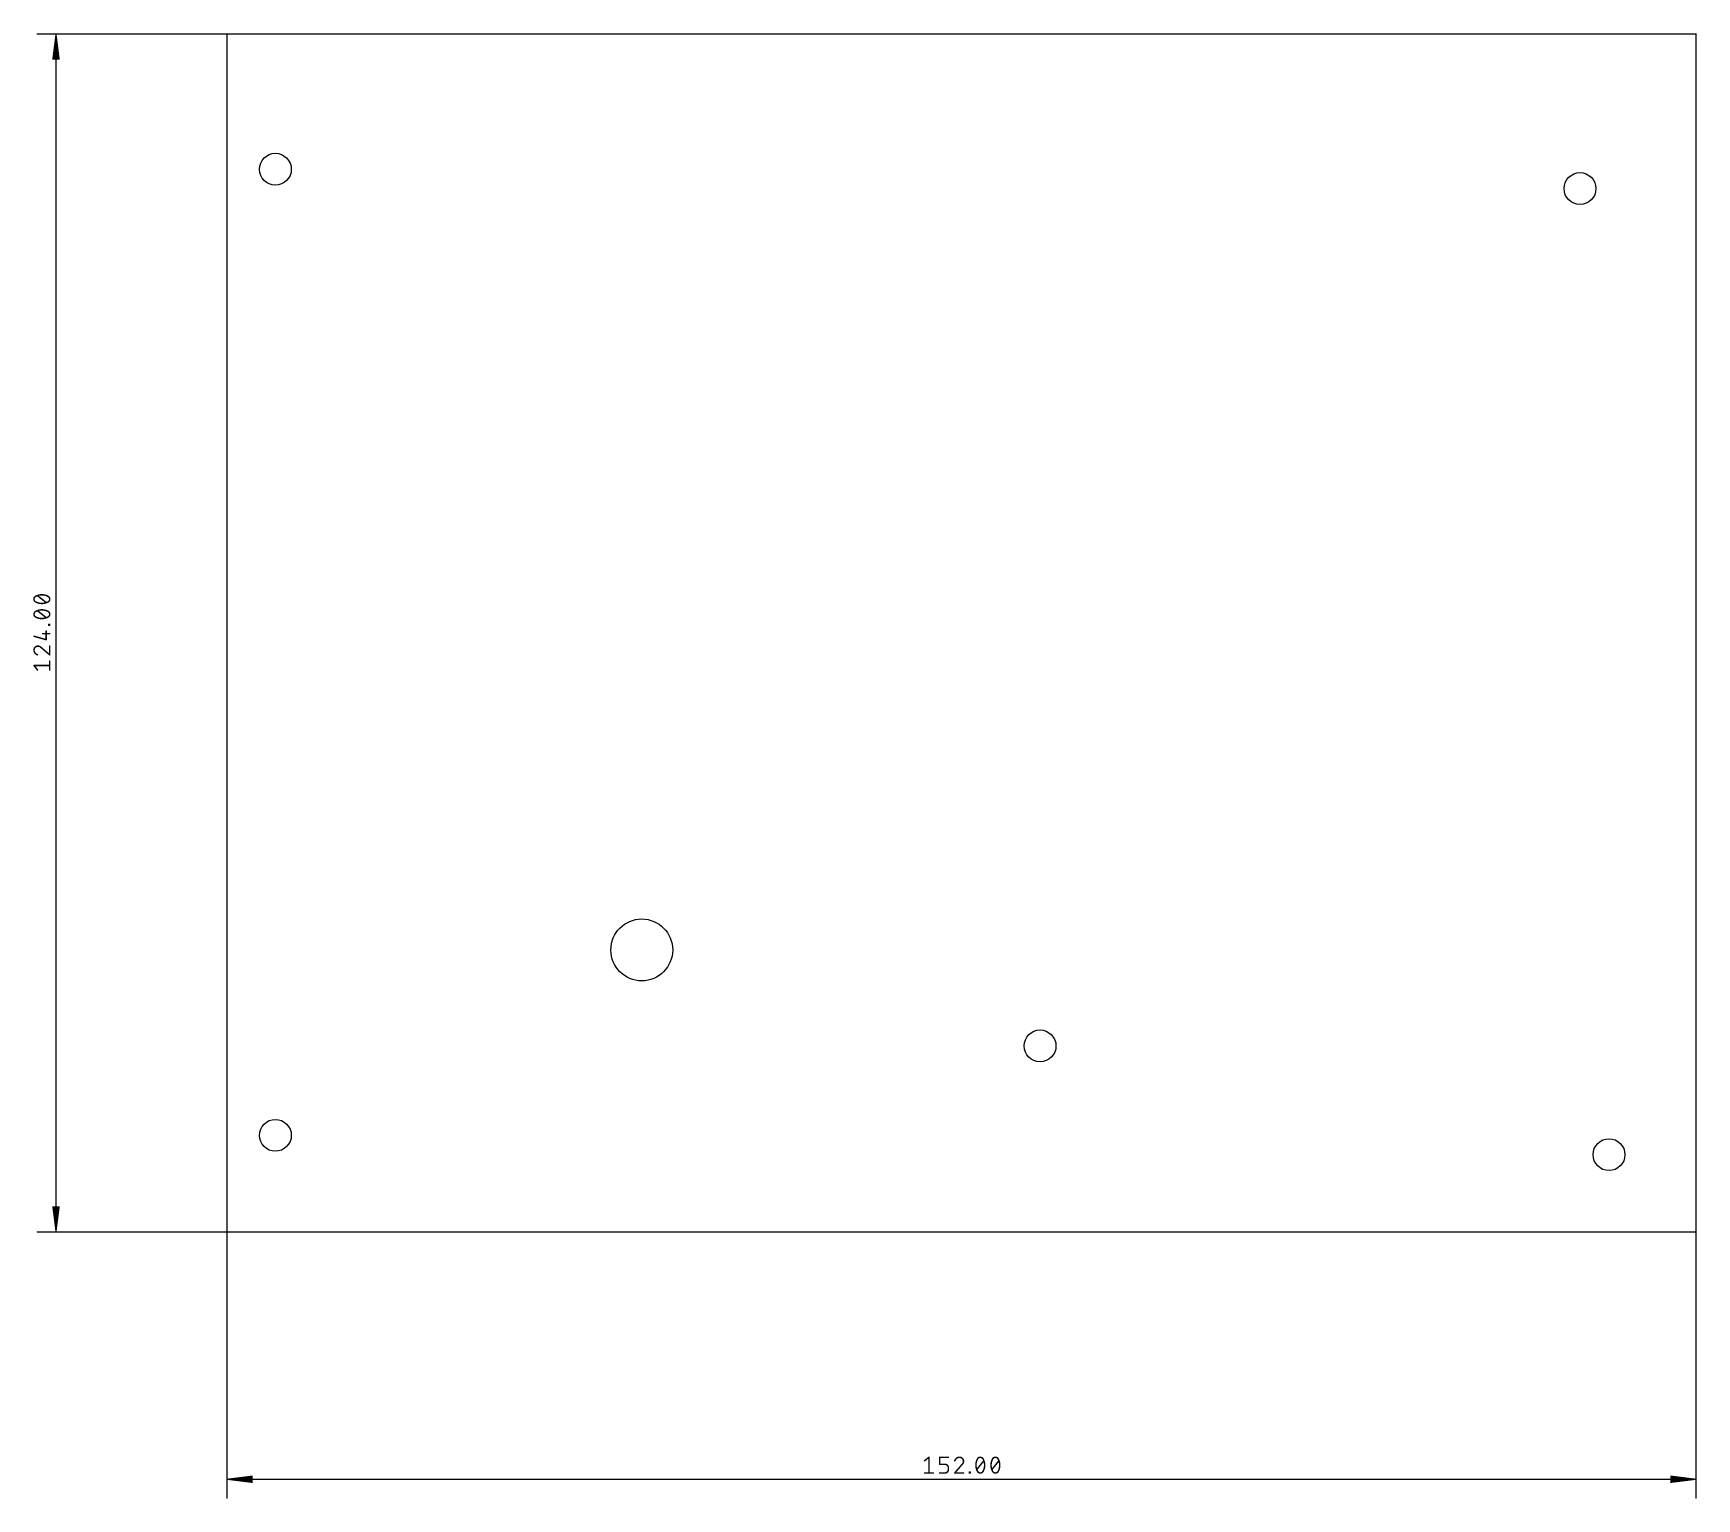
# Model space of a CAD drawing. Extents: x -20 to 152, y -28 to 124.
import ezdxf

# ---------------------------------------------------------------- set-up
doc = ezdxf.new("R2010")
doc.units = 0
doc.layers.add('20', color=31, linetype='CONTINUOUS')

msp = doc.modelspace()

# ---------------------------------------------------------------- linework, layer by layer
at = {"layer": '20'}
for points, const_width in [([(0, 124), (-19.65, 124)], 0.13), ([(-17.7, 123.935), (-18.0192, 121.4)], 0.13), ([(-17.7, 123.935), (-17.96, 121.4)], 0.13), ([(-17.7, 123.935), (-17.83, 121.4)], 0.13), ([(-17.7, 123.935), (-17.7, 0.065)], 0.13), ([(-17.3808, 121.4), (-17.7, 123.935)], 0.13), ([(-17.57, 121.4), (-17.7, 123.935)], 0.13), ([(-17.44, 121.4), (-17.7, 123.935)], 0.13), ([(152, 124), (0, 124)], 0.1524), ([(0, 124), (0, 0)], 0.1524), ([(152, 0), (152, 124)], 0.1524), ([(-18.0192, 121.4), (-17.3808, 121.4)], 0.13), ([(-18.7119, 65.1436), (-19.6151, 65.8661)], 0.1524), ([(-18.7119, 63.5805), (-19.6151, 64.303)], 0.1524), ([(-19.0732, 61.934), (-18.3507, 61.934)], 0.1524), ([(-18.7119, 61.3018), (-18.7119, 62.2049)], 0.1524), ([(-18.441, 62.8024), (-18.441, 62.8927)], 0.1524), ([(-18.441, 62.8927), (-18.3507, 62.8927)], 0.1524), ([(-18.3507, 62.8024), (-18.441, 62.8024)], 0.1524), ([(-18.3507, 62.8927), (-18.3507, 62.8024)], 0.1524), ([(-19.9763, 61.6631), (-18.7119, 61.3018)], 0.1524), ([(-19.2538, 60.5064), (-18.3507, 59.7387)], 0.1524), ([(-18.3507, 59.7387), (-18.3507, 60.6418)], 0.1524), ([(-19.6151, 58.1756), (-19.9763, 58.6271)], 0.1524), ([(-19.9763, 58.6271), (-18.3507, 58.6271)], 0.1524), ([(-18.3507, 58.1756), (-18.3507, 59.0787)], 0.1524), ([(-17.7, 0.065), (-18.0192, 2.6)], 0.13), ([(-18.0192, 2.6), (-17.3808, 2.6)], 0.13), ([(-17.7, 0.065), (-17.96, 2.6)], 0.13), ([(-17.7, 0.065), (-17.83, 2.6)], 0.13), ([(-17.3808, 2.6), (-17.7, 0.065)], 0.13), ([(-17.57, 2.6), (-17.7, 0.065)], 0.13), ([(-17.44, 2.6), (-17.7, 0.065)], 0.13), ([(0, 0), (-19.65, 0)], 0.13), ([(0, 0), (152, 0)], 0.1524), ([(0, 0), (0, -27.55)], 0.13), ([(152, 0), (152, -27.55)], 0.13), ([(72.1756, -23.6849), (72.6271, -23.3237)], 0.1524), ([(72.6271, -23.3237), (72.6271, -24.9493)], 0.1524), ([(73.7387, -24.0462), (73.7387, -23.3237)], 0.1524), ([(73.7387, -23.3237), (74.6418, -23.3237)], 0.1524), ([(74.2806, -24.0462), (73.7387, -24.0462)], 0.1524), ([(76.0695, -24.0462), (75.3018, -24.9493)], 0.1524), ([(77.5805, -24.5881), (78.303, -23.6849)], 0.1524), ([(79.1436, -24.5881), (79.8661, -23.6849)], 0.1524), ([(0.065, -25.6), (2.6, -25.2808)], 0.13), ([(0.065, -25.6), (2.6, -25.34)], 0.13), ([(0.065, -25.6), (2.6, -25.47)], 0.13), ([(0.065, -25.6), (151.935, -25.6)], 0.13), ([(2.6, -25.9192), (0.065, -25.6)], 0.13), ([(2.6, -25.73), (0.065, -25.6)], 0.13), ([(2.6, -25.86), (0.065, -25.6)], 0.13), ([(2.6, -25.2808), (2.6, -25.9192)], 0.13), ([(72.1756, -24.9493), (73.0787, -24.9493)], 0.1524), ([(73.7387, -24.9493), (74.2806, -24.9493)], 0.1524), ([(74.6418, -24.5881), (74.6418, -24.4074)], 0.1524), ([(75.3018, -24.9493), (76.2049, -24.9493)], 0.1524), ([(76.8024, -24.9493), (76.8024, -24.859)], 0.1524), ([(76.8024, -24.859), (76.8927, -24.859)], 0.1524), ([(76.8927, -24.9493), (76.8024, -24.9493)], 0.1524), ([(76.8927, -24.859), (76.8927, -24.9493)], 0.1524), ([(151.935, -25.6), (149.4, -25.2808)], 0.13), ([(149.4, -25.2808), (149.4, -25.9192)], 0.13), ([(151.935, -25.6), (149.4, -25.34)], 0.13), ([(151.935, -25.6), (149.4, -25.47)], 0.13), ([(149.4, -25.9192), (151.935, -25.6)], 0.13), ([(149.4, -25.73), (151.935, -25.6)], 0.13), ([(149.4, -25.86), (151.935, -25.6)], 0.13)]:
    msp.add_lwpolyline(points, dxfattribs=dict(at, const_width=const_width))
for points, const_width in [([(-19.65, 124.0325, 1), (-19.65, 123.9675)], 0.065), ([(-17.6675, 123.935, 1), (-17.7325, 123.935)], 0.065), ([(-17.6678, 123.9391, 1), (-17.7322, 123.9309)], 0.065), ([(-17.6675, 123.9333, 1), (-17.7325, 123.9367)], 0.065), ([(-17.6675, 123.9367, 1), (-17.7325, 123.9333)], 0.065), ([(-17.6677, 123.9383, 1), (-17.7323, 123.9317)], 0.065), ([(-17.6677, 123.9317, 1), (-17.7323, 123.9383)], 0.065), ([(-17.6678, 123.9309, 1), (-17.7322, 123.9391)], 0.065), ([(0, 124.0381, 1), (0, 123.9619)], 0.0762), ([(0.0381, 124, 1), (-0.0381, 124)], 0.0762), ([(0, 123.9675, 1), (0, 124.0325)], 0.065), ([(152.0381, 124, 1), (151.9619, 124)], 0.0762), ([(152, 123.9619, 1), (152, 124.0381)], 0.0762), ([(-18.0515, 121.4041, 1), (-17.987, 121.3959)], 0.065), ([(-18.0192, 121.4325, 1), (-18.0192, 121.3675)], 0.065), ([(-17.9923, 121.4033, 1), (-17.9277, 121.3967)], 0.065), ([(-17.8625, 121.4017, 1), (-17.7975, 121.3983)], 0.065), ([(-17.6025, 121.3983, 1), (-17.5375, 121.4017)], 0.065), ([(-17.4723, 121.3967, 1), (-17.4077, 121.4033)], 0.065), ([(-17.413, 121.3959, 1), (-17.3485, 121.4041)], 0.065), ([(-17.3808, 121.3675, 1), (-17.3808, 121.4325)], 0.065), ([(-19.7505, 65.821, 0.3205), (-19.9763, 65.5049)], 0.1524), ([(-19.9763, 65.5049, 0.3205), (-19.7505, 65.1888)], 0.1524), ([(-19.9382, 65.5049, 1), (-20.0144, 65.5049)], 0.0762), ([(-20.0144, 65.5049, 1), (-19.9382, 65.5049)], 0.0762), ([(-19.1635, 65.9564, 0.1139), (-19.7505, 65.821)], 0.1524), ([(-19.7672, 65.8552, 1), (-19.7338, 65.7867)], 0.0762), ([(-19.7382, 65.7849, 1), (-19.7629, 65.857)], 0.0762), ([(-19.5913, 65.8959, 1), (-19.6389, 65.8364)], 0.0762), ([(-18.5765, 65.821, 0.1139), (-19.1635, 65.9564)], 0.1524), ([(-19.1635, 65.9945, 1), (-19.1635, 65.9183)], 0.0762), ([(-19.1635, 65.9183, 1), (-19.1635, 65.9945)], 0.0762), ([(-18.3507, 65.5049, 0.3205), (-18.5765, 65.821)], 0.1524), ([(-18.5641, 65.857, 1), (-18.5888, 65.7849)], 0.0762), ([(-18.5765, 65.1888, 0.3205), (-18.3507, 65.5049)], 0.1524), ([(-18.5932, 65.7867, 1), (-18.5598, 65.8552)], 0.0762), ([(-18.3126, 65.5049, 1), (-18.3888, 65.5049)], 0.0762), ([(-18.3888, 65.5049, 1), (-18.3126, 65.5049)], 0.0762), ([(-19.7505, 64.2579, 0.3205), (-19.9763, 63.9418)], 0.1524), ([(-19.9763, 63.9418, 0.3205), (-19.7505, 63.6257)], 0.1524), ([(-19.9382, 63.9418, 1), (-20.0144, 63.9418)], 0.0762), ([(-20.0144, 63.9418, 1), (-19.9382, 63.9418)], 0.0762), ([(-19.7505, 65.1888, 0.1139), (-19.1635, 65.0533)], 0.1524), ([(-19.7338, 65.223, 1), (-19.7672, 65.1545)], 0.0762), ([(-19.1635, 64.3933, 0.1139), (-19.7505, 64.2579)], 0.1524), ([(-19.7672, 64.2921, 1), (-19.7338, 64.2236)], 0.0762), ([(-19.7505, 63.6257, 0.1139), (-19.1635, 63.4902)], 0.1524), ([(-19.7338, 63.6599, 1), (-19.7672, 63.5914)], 0.0762), ([(-19.7629, 65.1528, 1), (-19.7382, 65.2248)], 0.0762), ([(-19.7382, 64.2218, 1), (-19.7629, 64.2939)], 0.0762), ([(-19.7629, 63.5896, 1), (-19.7382, 63.6617)], 0.0762), ([(-19.5913, 64.3328, 1), (-19.6389, 64.2733)], 0.0762), ([(-19.1635, 65.0533, 0.1139), (-18.5765, 65.1888)], 0.1524), ([(-19.1635, 65.0914, 1), (-19.1635, 65.0152)], 0.0762), ([(-18.5765, 64.2579, 0.1139), (-19.1635, 64.3933)], 0.1524), ([(-19.1635, 64.4314, 1), (-19.1635, 64.3552)], 0.0762), ([(-19.1635, 63.4902, 0.1139), (-18.5765, 63.6257)], 0.1524), ([(-19.1635, 65.0152, 1), (-19.1635, 65.0914)], 0.0762), ([(-19.1635, 64.3552, 1), (-19.1635, 64.4314)], 0.0762), ([(-18.7357, 65.1139, 1), (-18.6881, 65.1734)], 0.0762), ([(-18.3507, 63.9418, 0.3205), (-18.5765, 64.2579)], 0.1524), ([(-18.5641, 64.2939, 1), (-18.5888, 64.2218)], 0.0762), ([(-18.5765, 63.6257, 0.3205), (-18.3507, 63.9418)], 0.1524), ([(-18.5888, 63.6617, 1), (-18.5641, 63.5896)], 0.0762), ([(-18.5888, 65.2248, 1), (-18.5641, 65.1528)], 0.0762), ([(-18.5598, 65.1545, 1), (-18.5932, 65.223)], 0.0762), ([(-18.5932, 64.2236, 1), (-18.5598, 64.2921)], 0.0762), ([(-18.5598, 63.5914, 1), (-18.5932, 63.6599)], 0.0762), ([(-18.3126, 63.9418, 1), (-18.3888, 63.9418)], 0.0762), ([(-18.3888, 63.9418, 1), (-18.3126, 63.9418)], 0.0762), ([(-19.1635, 63.5283, 1), (-19.1635, 63.4521)], 0.0762), ([(-19.1635, 63.4521, 1), (-19.1635, 63.5283)], 0.0762), ([(-19.0732, 61.9721, 1), (-19.0732, 61.8959)], 0.0762), ([(-18.6738, 62.2049, 1), (-18.75, 62.2049)], 0.0762), ([(-18.7357, 63.5508, 1), (-18.6881, 63.6103)], 0.0762), ([(-18.4029, 62.8927, 1), (-18.4791, 62.8927)], 0.0762), ([(-18.441, 62.9308, 1), (-18.441, 62.8546)], 0.0762), ([(-18.441, 62.8405, 1), (-18.441, 62.7643)], 0.0762), ([(-18.4791, 62.8024, 1), (-18.4029, 62.8024)], 0.0762), ([(-18.3126, 62.8927, 1), (-18.3888, 62.8927)], 0.0762), ([(-18.3888, 62.8024, 1), (-18.3126, 62.8024)], 0.0762), ([(-18.3507, 62.8546, 1), (-18.3507, 62.9308)], 0.0762), ([(-18.3507, 62.7643, 1), (-18.3507, 62.8405)], 0.0762), ([(-18.3507, 61.8959, 1), (-18.3507, 61.9721)], 0.0762), ([(-19.9658, 61.6997, 1), (-19.9868, 61.6264)], 0.0762), ([(-19.5699, 60.6418, 0.4142), (-19.9763, 60.2354)], 0.1524), ([(-19.9763, 60.2354, 0.3252), (-19.6151, 59.7387)], 0.1524), ([(-19.9382, 60.2354, 1), (-20.0144, 60.2354)], 0.0762), ([(-20.0144, 60.2354, 1), (-19.9382, 60.2354)], 0.0762), ([(-19.2538, 60.5064, 0.2053), (-19.5699, 60.6418)], 0.1524), ([(-19.5699, 60.6799, 1), (-19.5699, 60.6037)], 0.0762), ([(-19.5699, 60.6037, 1), (-19.5699, 60.6799)], 0.0762), ([(-19.2291, 60.5354, 1), (-19.2785, 60.4773)], 0.0762), ([(-19.2814, 60.4801, 1), (-19.2262, 60.5326)], 0.0762), ([(-18.75, 61.3018, 1), (-18.6738, 61.3018)], 0.0762), ([(-18.7224, 61.2652, 1), (-18.7015, 61.3385)], 0.0762), ([(-18.3126, 60.6418, 1), (-18.3888, 60.6418)], 0.0762), ([(-19.9465, 58.6509, 1), (-20.0061, 58.6033)], 0.0762), ([(-19.9763, 58.6652, 1), (-19.9763, 58.589)], 0.0762), ([(-19.6268, 59.7025, 1), (-19.6033, 59.775)], 0.0762), ([(-18.3888, 59.7387, 1), (-18.3126, 59.7387)], 0.0762), ([(-18.3126, 59.0787, 1), (-18.3888, 59.0787)], 0.0762), ([(-18.3754, 59.7097, 1), (-18.326, 59.7677)], 0.0762), ([(-18.3507, 58.589, 1), (-18.3507, 58.6652)], 0.0762), ([(-19.6448, 58.1518, 1), (-19.5853, 58.1994)], 0.0762), ([(-18.3888, 58.1756, 1), (-18.3126, 58.1756)], 0.0762), ([(-17.987, 2.6041, 1), (-18.0515, 2.5959)], 0.065), ([(-18.0192, 2.6325, 1), (-18.0192, 2.5675)], 0.065), ([(-17.9277, 2.6033, 1), (-17.9923, 2.5967)], 0.065), ([(-17.7975, 2.6017, 1), (-17.8625, 2.5983)], 0.065), ([(-17.5375, 2.5983, 1), (-17.6025, 2.6017)], 0.065), ([(-17.4077, 2.5967, 1), (-17.4723, 2.6033)], 0.065), ([(-17.3485, 2.5959, 1), (-17.413, 2.6041)], 0.065), ([(-17.3808, 2.5675, 1), (-17.3808, 2.6325)], 0.065), ([(-19.65, 0.0325, 1), (-19.65, -0.0325)], 0.065), ([(-17.7322, 0.0691, 1), (-17.6678, 0.0609)], 0.065), ([(-17.7323, 0.0683, 1), (-17.6677, 0.0617)], 0.065), ([(-17.7325, 0.0633, 1), (-17.6675, 0.0667)], 0.065), ([(-17.7325, 0.0667, 1), (-17.6675, 0.0633)], 0.065), ([(-17.7325, 0.065, 1), (-17.6675, 0.065)], 0.065), ([(-17.7323, 0.0617, 1), (-17.6677, 0.0683)], 0.065), ([(-17.7322, 0.0609, 1), (-17.6678, 0.0691)], 0.065), ([(0, 0.0381, 1), (0, -0.0381)], 0.0762), ([(-0.0381, 0, 1), (0.0381, 0)], 0.0762), ([(0.0325, 0, 1), (-0.0325, 0)], 0.065), ([(0, -0.0325, 1), (0, 0.0325)], 0.065), ([(151.9619, 0, 1), (152.0381, 0)], 0.0762), ([(152.0325, 0, 1), (151.9675, 0)], 0.065), ([(152, -0.0381, 1), (152, 0.0381)], 0.0762), ([(72.1518, -23.6552, 1), (72.1994, -23.7147)], 0.0762), ([(72.6652, -23.3237, 1), (72.589, -23.3237)], 0.0762), ([(72.6509, -23.3535, 1), (72.6033, -23.2939)], 0.0762), ([(73.7768, -23.3237, 1), (73.7006, -23.3237)], 0.0762), ([(73.7387, -23.2856, 1), (73.7387, -23.3618)], 0.0762), ([(73.7387, -24.0081, 1), (73.7387, -24.0843)], 0.0762), ([(73.7006, -24.0462, 1), (73.7768, -24.0462)], 0.0762), ([(74.6418, -24.4074, 0.4142), (74.2806, -24.0462)], 0.1524), ([(74.2806, -24.0081, 1), (74.2806, -24.0843)], 0.0762), ([(74.2806, -24.0843, 1), (74.2806, -24.0081)], 0.0762), ([(74.6418, -23.3618, 1), (74.6418, -23.2856)], 0.0762), ([(75.7985, -23.3237, 0.3252), (75.3018, -23.6849)], 0.1524), ([(75.2656, -23.6732, 1), (75.3381, -23.6967)], 0.0762), ([(76.2049, -23.7301, 0.4142), (75.7985, -23.3237)], 0.1524), ([(75.7985, -23.2856, 1), (75.7985, -23.3618)], 0.0762), ([(75.7985, -23.3618, 1), (75.7985, -23.2856)], 0.0762), ([(76.0695, -24.0462, 0.2053), (76.2049, -23.7301)], 0.1524), ([(76.0432, -24.0186, 1), (76.0958, -24.0738)], 0.0762), ([(76.0985, -24.0709, 1), (76.0405, -24.0215)], 0.0762), ([(76.243, -23.7301, 1), (76.1668, -23.7301)], 0.0762), ([(76.1668, -23.7301, 1), (76.243, -23.7301)], 0.0762), ([(77.6257, -23.5495, 0.1139), (77.4902, -24.1365)], 0.1524), ([(77.4902, -24.1365, 0.1139), (77.6257, -24.7235)], 0.1524), ([(77.5283, -24.1365, 1), (77.4521, -24.1365)], 0.0762), ([(77.5896, -23.5371, 1), (77.6617, -23.5618)], 0.0762), ([(77.9418, -23.3237, 0.3205), (77.6257, -23.5495)], 0.1524), ([(77.6599, -23.5662, 1), (77.5914, -23.5328)], 0.0762), ([(78.2578, -23.5495, 0.3205), (77.9418, -23.3237)], 0.1524), ([(77.9418, -23.2856, 1), (77.9418, -23.3618)], 0.0762), ([(77.9418, -23.3618, 1), (77.9418, -23.2856)], 0.0762), ([(78.2921, -23.5328, 1), (78.2236, -23.5662)], 0.0762), ([(78.3933, -24.1365, 0.1139), (78.2579, -23.5495)], 0.1524), ([(78.2579, -24.7235, 0.1139), (78.3933, -24.1365)], 0.1524), ([(78.2218, -23.5618, 1), (78.2939, -23.5371)], 0.0762), ([(78.3328, -23.7087, 1), (78.2733, -23.6611)], 0.0762), ([(78.4314, -24.1365, 1), (78.3552, -24.1365)], 0.0762), ([(79.1888, -23.5495, 0.1139), (79.0533, -24.1365)], 0.1524), ([(79.0533, -24.1365, 0.1139), (79.1888, -24.7235)], 0.1524), ([(79.0914, -24.1365, 1), (79.0152, -24.1365)], 0.0762), ([(79.5049, -23.3237, 0.3205), (79.1888, -23.5495)], 0.1524), ([(79.1528, -23.5371, 1), (79.2248, -23.5618)], 0.0762), ([(79.223, -23.5662, 1), (79.1545, -23.5328)], 0.0762), ([(79.821, -23.5495, 0.3205), (79.5049, -23.3237)], 0.1524), ([(79.5049, -23.2856, 1), (79.5049, -23.3618)], 0.0762), ([(79.5049, -23.3618, 1), (79.5049, -23.2856)], 0.0762), ([(79.8552, -23.5328, 1), (79.7867, -23.5662)], 0.0762), ([(79.9564, -24.1365, 0.1139), (79.821, -23.5495)], 0.1524), ([(79.821, -24.7235, 0.1139), (79.9564, -24.1365)], 0.1524), ([(79.7849, -23.5618, 1), (79.857, -23.5371)], 0.0762), ([(79.8959, -23.7087, 1), (79.8364, -23.6611)], 0.0762), ([(79.9945, -24.1365, 1), (79.9183, -24.1365)], 0.0762), ([(0.065, -25.5675, 1), (0.065, -25.6325)], 0.065), ([(0.0691, -25.5678, 1), (0.0609, -25.6322)], 0.065), ([(0.0633, -25.5675, 1), (0.0667, -25.6325)], 0.065), ([(0.0667, -25.5675, 1), (0.0633, -25.6325)], 0.065), ([(0.0683, -25.5677, 1), (0.0617, -25.6323)], 0.065), ([(0.0617, -25.5677, 1), (0.0683, -25.6323)], 0.065), ([(0.0609, -25.5678, 1), (0.0691, -25.6322)], 0.065), ([(2.6325, -25.2808, 1), (2.5675, -25.2808)], 0.065), ([(2.6041, -25.313, 1), (2.5959, -25.2485)], 0.065), ([(2.6033, -25.3723, 1), (2.5967, -25.3077)], 0.065), ([(2.5967, -25.8923, 1), (2.6033, -25.8277)], 0.065), ([(2.6017, -25.5025, 1), (2.5983, -25.4375)], 0.065), ([(2.5983, -25.7625, 1), (2.6017, -25.6975)], 0.065), ([(72.1756, -24.9112, 1), (72.1756, -24.9874)], 0.0762), ([(72.589, -24.9493, 1), (72.6652, -24.9493)], 0.0762), ([(73.0787, -24.9874, 1), (73.0787, -24.9112)], 0.0762), ([(73.7387, -24.9112, 1), (73.7387, -24.9874)], 0.0762), ([(74.2806, -24.9493, 0.4142), (74.6418, -24.5881)], 0.1524), ([(74.2806, -24.9112, 1), (74.2806, -24.9874)], 0.0762), ([(74.2806, -24.9874, 1), (74.2806, -24.9112)], 0.0762), ([(74.6799, -24.4074, 1), (74.6037, -24.4074)], 0.0762), ([(74.6037, -24.4074, 1), (74.6799, -24.4074)], 0.0762), ([(74.6799, -24.5881, 1), (74.6037, -24.5881)], 0.0762), ([(74.6037, -24.5881, 1), (74.6799, -24.5881)], 0.0762), ([(75.3018, -24.9112, 1), (75.3018, -24.9874)], 0.0762), ([(75.2728, -24.9246, 1), (75.3309, -24.974)], 0.0762), ([(76.2049, -24.9874, 1), (76.2049, -24.9112)], 0.0762), ([(76.8405, -24.859, 1), (76.7643, -24.859)], 0.0762), ([(76.8024, -24.8209, 1), (76.8024, -24.8971)], 0.0762), ([(76.8024, -24.9112, 1), (76.8024, -24.9874)], 0.0762), ([(76.7643, -24.9493, 1), (76.8405, -24.9493)], 0.0762), ([(76.9308, -24.859, 1), (76.8546, -24.859)], 0.0762), ([(76.8546, -24.9493, 1), (76.9308, -24.9493)], 0.0762), ([(76.8927, -24.8971, 1), (76.8927, -24.8209)], 0.0762), ([(76.8927, -24.9874, 1), (76.8927, -24.9112)], 0.0762), ([(77.4521, -24.1365, 1), (77.5283, -24.1365)], 0.0762), ([(77.5508, -24.5643, 1), (77.6103, -24.6119)], 0.0762), ([(77.6617, -24.7112, 1), (77.5896, -24.7359)], 0.0762), ([(77.6257, -24.7235, 0.3205), (77.9418, -24.9493)], 0.1524), ([(77.5914, -24.7402, 1), (77.6599, -24.7068)], 0.0762), ([(77.9418, -24.9493, 0.3205), (78.2579, -24.7235)], 0.1524), ([(77.9418, -24.9112, 1), (77.9418, -24.9874)], 0.0762), ([(77.9418, -24.9874, 1), (77.9418, -24.9112)], 0.0762), ([(78.2236, -24.7068, 1), (78.2921, -24.7402)], 0.0762), ([(78.2939, -24.7359, 1), (78.2218, -24.7112)], 0.0762), ([(78.3552, -24.1365, 1), (78.4314, -24.1365)], 0.0762), ([(79.0152, -24.1365, 1), (79.0914, -24.1365)], 0.0762), ([(79.1139, -24.5643, 1), (79.1734, -24.6119)], 0.0762), ([(79.1888, -24.7235, 0.3205), (79.5049, -24.9493)], 0.1524), ([(79.2248, -24.7112, 1), (79.1528, -24.7359)], 0.0762), ([(79.1545, -24.7402, 1), (79.223, -24.7068)], 0.0762), ([(79.5049, -24.9493, 0.3205), (79.821, -24.7235)], 0.1524), ([(79.5049, -24.9112, 1), (79.5049, -24.9874)], 0.0762), ([(79.5049, -24.9874, 1), (79.5049, -24.9112)], 0.0762), ([(79.7867, -24.7068, 1), (79.8552, -24.7402)], 0.0762), ([(79.857, -24.7359, 1), (79.7849, -24.7112)], 0.0762), ([(79.9183, -24.1365, 1), (79.9945, -24.1365)], 0.0762), ([(149.4041, -25.2485, 1), (149.3959, -25.313)], 0.065), ([(149.4325, -25.2808, 1), (149.3675, -25.2808)], 0.065), ([(149.4033, -25.3077, 1), (149.3967, -25.3723)], 0.065), ([(149.4017, -25.4375, 1), (149.3983, -25.5025)], 0.065), ([(149.3983, -25.6975, 1), (149.4017, -25.7625)], 0.065), ([(149.3967, -25.8277, 1), (149.4033, -25.8923)], 0.065), ([(151.9391, -25.6322, 1), (151.9309, -25.5678)], 0.065), ([(151.9309, -25.6322, 1), (151.9391, -25.5678)], 0.065), ([(151.9383, -25.6323, 1), (151.9317, -25.5677)], 0.065), ([(151.9317, -25.6323, 1), (151.9383, -25.5677)], 0.065), ([(151.9333, -25.6325, 1), (151.9367, -25.5675)], 0.065), ([(151.9367, -25.6325, 1), (151.9333, -25.5675)], 0.065), ([(151.935, -25.6325, 1), (151.935, -25.5675)], 0.065), ([(-0.0325, -27.55, 1), (0.0325, -27.55)], 0.065), ([(2.5675, -25.9192, 1), (2.6325, -25.9192)], 0.065), ([(2.5959, -25.9515, 1), (2.6041, -25.887)], 0.065), ([(149.3959, -25.887, 1), (149.4041, -25.9515)], 0.065), ([(149.3675, -25.9192, 1), (149.4325, -25.9192)], 0.065), ([(151.9675, -27.55, 1), (152.0325, -27.55)], 0.065)]:
    msp.add_lwpolyline(points, format="xyb", dxfattribs=dict(at, const_width=const_width))
for centre, radius in [((5, 110), 1.65), ((140, 108), 1.65), ((42.915, 29.194), 3.2004), ((84.125, 19.255), 1.65), ((5, 10), 1.65), ((143, 8), 1.65)]:
    msp.add_circle(centre, radius, dxfattribs=at)

doc.saveas('drawing.dxf')
